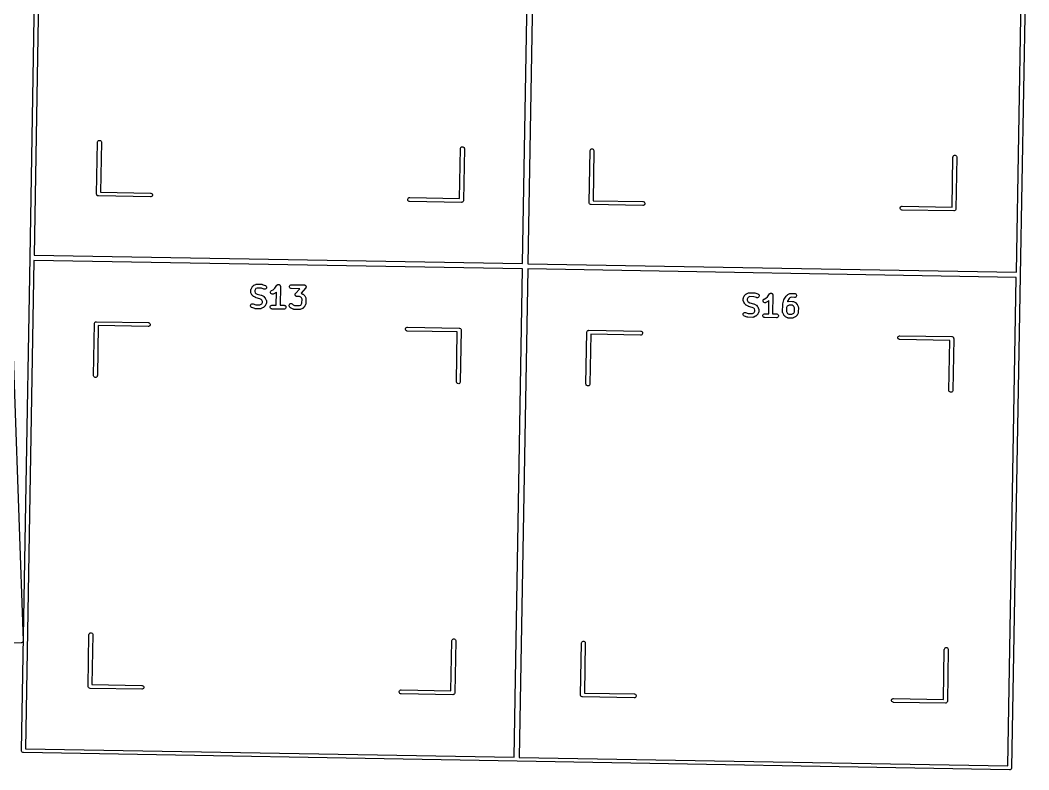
# Model space of a CAD drawing. Header units: inches. Extents: x 3.87 to 9.44, y -6.64 to -2.9.
# Drawn here: x 7.017 to 8.548, y -5.344 to -4.206 of the extents above; entities that cross this region are included whole.
import ezdxf

# ---------------------------------------------------------------- set-up
doc = ezdxf.new("R2010")
doc.units = ezdxf.units.IN
doc.header["$MEASUREMENT"] = 0
doc.layers.add('Dwgs.User', color=9, linetype='CONTINUOUS', true_color=0xc2c2c2)

msp = doc.modelspace()

# ---------------------------------------------------------------- linework, layer by layer
at = {"layer": 'Dwgs.User', "linetype": 'CONTINUOUS'}
for p, q in [((7.0317, -4.5654), (7.0448, -3.8178)), ((7.0506, -3.8225), (7.0377, -4.5626)), ((7.7797, -4.5755), (7.7926, -3.8355)), ((7.8005, -3.8356), (7.7876, -4.5757)), ((8.5296, -4.5886), (8.5425, -3.8486)), ((8.5484, -3.8457), (8.5354, -4.5936)), ((7.1328, -4.4697), (7.1342, -4.391)), ((7.1342, -4.3904), (7.1347, -4.3894)), ((7.1342, -4.391), (7.1342, -4.3904)), ((7.1347, -4.3894), (7.1355, -4.3886)), ((7.1355, -4.3886), (7.1366, -4.3882)), ((7.1366, -4.3882), (7.1378, -4.3882)), ((7.1378, -4.3882), (7.1388, -4.3886)), ((7.1388, -4.3886), (7.1396, -4.3895)), ((7.1401, -4.3911), (7.1388, -4.4669)), ((7.1396, -4.3895), (7.14, -4.3905)), ((7.14, -4.3905), (7.1401, -4.3911)), ((6.9949, -4.3989), (7.0211, -5.1484)), ((7.684, -4.4764), (7.6853, -4.4006)), ((7.6853, -4.4001), (7.6858, -4.399)), ((7.6853, -4.4006), (7.6853, -4.4001)), ((7.6858, -4.399), (7.6866, -4.3982)), ((7.6866, -4.3982), (7.6877, -4.3978)), ((7.6877, -4.3978), (7.6889, -4.3978)), ((7.6889, -4.3978), (7.6899, -4.3983)), ((7.6912, -4.4007), (7.6898, -4.4795)), ((7.6899, -4.3983), (7.6907, -4.3991)), ((7.6907, -4.3991), (7.6911, -4.4002)), ((7.6911, -4.4002), (7.6912, -4.4007)), ((7.8807, -4.4828), (7.8821, -4.4041)), ((7.8821, -4.4041), (7.8822, -4.4035)), ((7.8822, -4.4035), (7.8826, -4.4024)), ((7.8826, -4.4024), (7.8835, -4.4016)), ((7.8835, -4.4016), (7.8845, -4.4012)), ((7.8845, -4.4012), (7.8857, -4.4012)), ((7.8857, -4.4012), (7.8867, -4.4017)), ((7.8867, -4.4017), (7.8875, -4.4025)), ((7.888, -4.4042), (7.8867, -4.4799)), ((7.8875, -4.4025), (7.888, -4.4036)), ((7.888, -4.4036), (7.888, -4.4042)), ((8.4337, -4.4121), (8.4345, -4.4113)), ((8.4345, -4.4113), (8.4356, -4.4108)), ((8.4356, -4.4108), (8.4368, -4.4108)), ((8.4368, -4.4108), (8.4378, -4.4113)), ((8.4378, -4.4113), (8.4386, -4.4121)), ((8.4319, -4.4895), (8.4332, -4.4137)), ((8.4332, -4.4137), (8.4333, -4.4131)), ((8.4333, -4.4131), (8.4337, -4.4121)), ((8.4391, -4.4138), (8.4377, -4.4925)), ((8.4386, -4.4121), (8.4391, -4.4132)), ((8.4391, -4.4132), (8.4391, -4.4138)), ((7.1329, -4.4703), (7.1328, -4.4697)), ((7.1333, -4.4714), (7.1329, -4.4703)), ((7.1341, -4.4722), (7.1333, -4.4714)), ((7.1351, -4.4727), (7.1341, -4.4722)), ((7.1357, -4.4727), (7.1351, -4.4727)), ((7.2144, -4.4741), (7.1357, -4.4727)), ((7.1388, -4.4669), (7.2145, -4.4682)), ((7.2145, -4.4682), (7.2151, -4.4683)), ((7.2151, -4.4683), (7.2162, -4.4687)), ((7.2162, -4.4687), (7.217, -4.4696)), ((7.2174, -4.4718), (7.2169, -4.4728)), ((7.217, -4.4696), (7.2174, -4.4706)), ((7.2174, -4.4706), (7.2174, -4.4718)), ((7.215, -4.4741), (7.2144, -4.4741)), ((7.2161, -4.4736), (7.215, -4.4741)), ((7.2169, -4.4728), (7.2161, -4.4736)), ((7.6052, -4.4774), (7.6057, -4.4764)), ((7.6052, -4.4786), (7.6052, -4.4774)), ((7.6056, -4.4796), (7.6052, -4.4786)), ((7.6064, -4.4805), (7.6056, -4.4796)), ((7.6057, -4.4764), (7.6065, -4.4756)), ((7.6075, -4.4809), (7.6064, -4.4805)), ((7.6065, -4.4756), (7.6076, -4.4751)), ((7.6081, -4.481), (7.6075, -4.4809)), ((7.6076, -4.4751), (7.6082, -4.4751)), ((7.6868, -4.4824), (7.6081, -4.481)), ((7.6082, -4.4751), (7.684, -4.4764)), ((7.6874, -4.4823), (7.6868, -4.4824)), ((7.6885, -4.4819), (7.6874, -4.4823)), ((7.6893, -4.4811), (7.6885, -4.4819)), ((7.6897, -4.48), (7.6893, -4.4811)), ((7.6898, -4.4795), (7.6897, -4.48)), ((7.6897, -4.48), (7.6897, -4.48)), ((7.8808, -4.4834), (7.8807, -4.4828)), ((7.8812, -4.4844), (7.8808, -4.4834)), ((7.882, -4.4853), (7.8812, -4.4844)), ((7.883, -4.4857), (7.882, -4.4853)), ((7.8836, -4.4858), (7.883, -4.4857)), ((7.9624, -4.4872), (7.8836, -4.4858)), ((7.8867, -4.4799), (7.9625, -4.4813)), ((7.9629, -4.4871), (7.9624, -4.4872)), ((7.9625, -4.4813), (7.963, -4.4813)), ((7.964, -4.4867), (7.9629, -4.4871)), ((7.963, -4.4813), (7.9641, -4.4818)), ((7.9648, -4.4859), (7.964, -4.4867)), ((7.9641, -4.4818), (7.9649, -4.4826)), ((7.9653, -4.4848), (7.9648, -4.4859)), ((7.9649, -4.4826), (7.9653, -4.4837)), ((7.9653, -4.4837), (7.9653, -4.4848)), ((8.3531, -4.4916), (8.3532, -4.4905)), ((8.3536, -4.4927), (8.3531, -4.4916)), ((8.3532, -4.4905), (8.3536, -4.4894)), ((8.3536, -4.4894), (8.3544, -4.4886)), ((8.3544, -4.4935), (8.3536, -4.4927)), ((8.3544, -4.4886), (8.3555, -4.4882)), ((8.3554, -4.494), (8.3544, -4.4935)), ((8.356, -4.494), (8.3554, -4.494)), ((8.3555, -4.4882), (8.3561, -4.4881)), ((8.4347, -4.4954), (8.356, -4.494)), ((8.3561, -4.4881), (8.4319, -4.4895)), ((8.4353, -4.4954), (8.4347, -4.4954)), ((8.4364, -4.4949), (8.4353, -4.4954)), ((8.4372, -4.4941), (8.4364, -4.4949)), ((8.4377, -4.4931), (8.4372, -4.4941)), ((8.4377, -4.4925), (8.4377, -4.4931)), ((8.4377, -4.4931), (8.4377, -4.4931)), ((7.0377, -4.5626), (7.7797, -4.5755)), ((7.0186, -5.3153), (7.0317, -4.5654)), ((7.0375, -4.5705), (7.0246, -5.3125)), ((7.0317, -4.5654), (7.0317, -4.5654)), ((7.7795, -4.5834), (7.0375, -4.5705)), ((7.7876, -4.5757), (8.5296, -4.5886)), ((7.7666, -5.3254), (7.7795, -4.5834)), ((7.7874, -4.5835), (7.7745, -5.3256)), ((8.5294, -4.5965), (7.7874, -4.5835)), ((8.5354, -4.5936), (8.5223, -5.3416)), ((8.5354, -4.5936), (8.5354, -4.5936)), ((7.369, -4.6107), (7.3691, -4.6106)), ((7.3691, -4.6106), (7.3692, -4.6105)), ((7.3692, -4.6105), (7.3693, -4.6103)), ((7.3693, -4.6103), (7.3709, -4.6088)), ((7.3709, -4.6088), (7.3711, -4.6087)), ((7.3711, -4.6087), (7.3712, -4.6086)), ((7.3712, -4.6086), (7.3713, -4.6085)), ((7.3712, -4.6086), (7.3712, -4.6086)), ((7.3713, -4.6085), (7.3714, -4.6085)), ((7.3714, -4.6085), (7.3717, -4.6083)), ((7.3717, -4.6083), (7.3747, -4.6069)), ((7.3747, -4.6069), (7.3752, -4.6067)), ((7.3752, -4.6067), (7.3753, -4.6067)), ((7.3753, -4.6067), (7.3754, -4.6066)), ((7.3754, -4.6066), (7.376, -4.6066)), ((7.376, -4.6066), (7.3835, -4.6067)), ((7.3835, -4.6067), (7.3838, -4.6067)), ((7.3838, -4.6067), (7.3839, -4.6067)), ((7.3839, -4.6067), (7.384, -4.6068)), ((7.384, -4.6068), (7.3841, -4.6068)), ((7.3841, -4.6068), (7.3841, -4.6068)), ((7.3841, -4.6068), (7.3844, -4.6069)), ((7.3844, -4.6069), (7.3889, -4.6085)), ((7.3889, -4.6085), (7.3894, -4.6087)), ((7.3894, -4.6087), (7.3903, -4.6095)), ((7.3903, -4.6095), (7.3908, -4.6105)), ((7.3908, -4.6105), (7.3908, -4.6117)), ((7.4036, -4.6126), (7.4065, -4.6084)), ((7.4065, -4.6084), (7.4069, -4.608)), ((7.4065, -4.6084), (7.4065, -4.6084)), ((7.4065, -4.6084), (7.4065, -4.6084)), ((7.4065, -4.6084), (7.4065, -4.6084)), ((7.4069, -4.608), (7.4071, -4.6078)), ((7.4071, -4.6078), (7.4073, -4.6076)), ((7.4073, -4.6076), (7.4076, -4.6075)), ((7.4076, -4.6075), (7.4079, -4.6074)), ((7.4079, -4.6074), (7.4081, -4.6073)), ((7.4081, -4.6073), (7.4084, -4.6072)), ((7.4084, -4.6072), (7.4087, -4.6072)), ((7.4087, -4.6072), (7.409, -4.6071)), ((7.409, -4.6071), (7.4093, -4.6072)), ((7.4093, -4.6072), (7.4096, -4.6072)), ((7.4096, -4.6072), (7.4098, -4.6073)), ((7.4098, -4.6073), (7.4101, -4.6074)), ((7.4101, -4.6074), (7.4104, -4.6076)), ((7.4104, -4.6076), (7.4106, -4.6077)), ((7.4106, -4.6077), (7.4108, -4.6079)), ((7.4108, -4.6079), (7.4111, -4.608)), ((7.4111, -4.608), (7.4112, -4.6083)), ((7.4112, -4.6083), (7.4114, -4.6085)), ((7.4114, -4.6085), (7.4115, -4.6088)), ((7.4119, -4.6102), (7.4114, -4.6387)), ((7.4115, -4.6088), (7.4117, -4.609)), ((7.4117, -4.609), (7.4117, -4.6093)), ((7.4117, -4.6093), (7.4118, -4.6096)), ((7.4118, -4.6096), (7.4119, -4.6101)), ((7.4119, -4.6101), (7.4119, -4.6102)), ((7.4119, -4.6102), (7.4119, -4.6102)), ((7.4119, -4.6102), (7.4119, -4.6102)), ((7.4255, -4.6098), (7.426, -4.6088)), ((7.4255, -4.611), (7.4255, -4.6098)), ((7.426, -4.6088), (7.4268, -4.608)), ((7.4268, -4.608), (7.4279, -4.6075)), ((7.4279, -4.6075), (7.4285, -4.6075)), ((7.4285, -4.6075), (7.448, -4.6078)), ((7.448, -4.6078), (7.4483, -4.6079)), ((7.4483, -4.6079), (7.4484, -4.6079)), ((7.4484, -4.6079), (7.4484, -4.6079)), ((7.4484, -4.6079), (7.4486, -4.6079)), ((7.4486, -4.6079), (7.449, -4.6081)), ((7.449, -4.6081), (7.4494, -4.6082)), ((7.4494, -4.6082), (7.4495, -4.6083)), ((7.4495, -4.6083), (7.4496, -4.6084)), ((7.4496, -4.6084), (7.4499, -4.6087)), ((7.4499, -4.6087), (7.4503, -4.609)), ((7.4503, -4.609), (7.4503, -4.6091)), ((7.4503, -4.6091), (7.4504, -4.6092)), ((7.4504, -4.6092), (7.4506, -4.6096)), ((7.4506, -4.6096), (7.4508, -4.6101)), ((7.4508, -4.6101), (7.4508, -4.6102)), ((7.4508, -4.6102), (7.4508, -4.6103)), ((7.4508, -4.6103), (7.4508, -4.6107)), ((8.5165, -5.3385), (8.5294, -4.5965)), ((7.3668, -4.6184), (7.3669, -4.6154)), ((7.3669, -4.6189), (7.3668, -4.6184)), ((7.3669, -4.6154), (7.367, -4.6148)), ((7.3669, -4.619), (7.3669, -4.6189)), ((7.3669, -4.6191), (7.3669, -4.619)), ((7.3671, -4.6197), (7.3669, -4.6191)), ((7.367, -4.6146), (7.3672, -4.6141)), ((7.367, -4.6147), (7.367, -4.6146)), ((7.367, -4.6148), (7.367, -4.6147)), ((7.3686, -4.6227), (7.3671, -4.6197)), ((7.3672, -4.6141), (7.3688, -4.6111)), ((7.3687, -4.623), (7.3686, -4.6227)), ((7.3688, -4.623), (7.3687, -4.623)), ((7.3688, -4.6111), (7.3689, -4.6108)), ((7.3688, -4.6231), (7.3688, -4.623)), ((7.3689, -4.6232), (7.3688, -4.6231)), ((7.3689, -4.6108), (7.369, -4.6108)), ((7.3689, -4.6233), (7.3689, -4.6232)), ((7.3691, -4.6235), (7.3689, -4.6233)), ((7.369, -4.6108), (7.369, -4.6107)), ((7.3706, -4.625), (7.3691, -4.6235)), ((7.3708, -4.6252), (7.3706, -4.625)), ((7.3709, -4.6253), (7.3708, -4.6252)), ((7.371, -4.6253), (7.3709, -4.6253)), ((7.371, -4.6254), (7.371, -4.6253)), ((7.3711, -4.6254), (7.371, -4.6254)), ((7.3713, -4.6256), (7.3711, -4.6254)), ((7.3743, -4.6271), (7.3713, -4.6256)), ((7.3738, -4.6142), (7.3728, -4.6162)), ((7.3728, -4.6162), (7.3728, -4.6178)), ((7.3728, -4.6178), (7.3737, -4.6197)), ((7.3737, -4.6197), (7.3745, -4.6206)), ((7.3746, -4.6134), (7.3738, -4.6142)), ((7.3745, -4.6206), (7.3768, -4.6218)), ((7.3766, -4.6125), (7.3746, -4.6134)), ((7.3829, -4.6126), (7.3766, -4.6125)), ((7.3768, -4.6218), (7.3824, -4.6233)), ((7.3824, -4.6233), (7.3825, -4.6233)), ((7.3825, -4.6233), (7.3825, -4.6233)), ((7.3825, -4.6233), (7.3827, -4.6234)), ((7.3827, -4.6234), (7.383, -4.6235)), ((7.3869, -4.614), (7.3829, -4.6126)), ((7.383, -4.6235), (7.383, -4.6235)), ((7.383, -4.6235), (7.383, -4.6235)), ((7.383, -4.6235), (7.386, -4.6251)), ((7.386, -4.6251), (7.3862, -4.6252)), ((7.3862, -4.6252), (7.3863, -4.6253)), ((7.3863, -4.6253), (7.3864, -4.6253)), ((7.3864, -4.6253), (7.3865, -4.6254)), ((7.3865, -4.6254), (7.3865, -4.6254)), ((7.3865, -4.6254), (7.3868, -4.6256)), ((7.3868, -4.6256), (7.3882, -4.6272)), ((7.3875, -4.6142), (7.3869, -4.614)), ((7.3887, -4.6141), (7.3875, -4.6142)), ((7.3897, -4.6136), (7.3887, -4.6141)), ((7.3905, -4.6127), (7.3897, -4.6136)), ((7.3908, -4.6117), (7.3905, -4.6127)), ((7.3969, -4.6185), (7.3972, -4.6174)), ((7.3969, -4.6197), (7.3969, -4.6185)), ((7.3974, -4.6207), (7.3969, -4.6197)), ((7.3972, -4.6174), (7.398, -4.6166)), ((7.3983, -4.6215), (7.3974, -4.6207)), ((7.398, -4.6166), (7.3985, -4.6163)), ((7.3994, -4.6219), (7.3983, -4.6215)), ((7.3985, -4.6163), (7.4011, -4.615)), ((7.4005, -4.6218), (7.3994, -4.6219)), ((7.4011, -4.6216), (7.4005, -4.6218)), ((7.4011, -4.615), (7.4036, -4.6126)), ((7.4041, -4.6202), (7.4011, -4.6216)), ((7.4043, -4.62), (7.4041, -4.6202)), ((7.4044, -4.62), (7.4043, -4.62)), ((7.4045, -4.6199), (7.4044, -4.62)), ((7.4046, -4.6199), (7.4045, -4.6199)), ((7.4049, -4.6196), (7.4046, -4.6198)), ((7.4046, -4.6198), (7.4046, -4.6199)), ((7.4058, -4.6187), (7.4049, -4.6196)), ((7.4055, -4.6386), (7.4058, -4.6187)), ((7.426, -4.612), (7.4255, -4.611)), ((7.4268, -4.6129), (7.426, -4.612)), ((7.4278, -4.6133), (7.4268, -4.6129)), ((7.4284, -4.6134), (7.4278, -4.6133)), ((7.4414, -4.6136), (7.4284, -4.6134)), ((7.4343, -4.622), (7.4345, -4.6215)), ((7.4343, -4.6221), (7.4343, -4.622)), ((7.4343, -4.6222), (7.4343, -4.6221)), ((7.4343, -4.6226), (7.4343, -4.6222)), ((7.4343, -4.6231), (7.4343, -4.6226)), ((7.4344, -4.6232), (7.4343, -4.6231)), ((7.4344, -4.6233), (7.4344, -4.6232)), ((7.4346, -4.6237), (7.4344, -4.6233)), ((7.4345, -4.6215), (7.4347, -4.6211)), ((7.4347, -4.6242), (7.4346, -4.6237)), ((7.4347, -4.6211), (7.4348, -4.621)), ((7.4348, -4.6243), (7.4347, -4.6242)), ((7.4348, -4.621), (7.4348, -4.6209)), ((7.4348, -4.6209), (7.4349, -4.6209)), ((7.4349, -4.6244), (7.4348, -4.6243)), ((7.4349, -4.6209), (7.435, -4.6206)), ((7.4352, -4.6247), (7.4349, -4.6244)), ((7.435, -4.6206), (7.4414, -4.6136)), ((7.4355, -4.625), (7.4352, -4.6247)), ((7.4356, -4.6251), (7.4355, -4.625)), ((7.4357, -4.6251), (7.4356, -4.6251)), ((7.4362, -4.6253), (7.4357, -4.6251)), ((7.4366, -4.6255), (7.4362, -4.6253)), ((7.4367, -4.6255), (7.4366, -4.6255)), ((7.4368, -4.6255), (7.4367, -4.6255)), ((7.4369, -4.6255), (7.4368, -4.6255)), ((7.4372, -4.6255), (7.4369, -4.6255)), ((7.441, -4.6256), (7.4372, -4.6255)), ((7.4429, -4.6266), (7.441, -4.6256)), ((7.4501, -4.6128), (7.4434, -4.6202)), ((7.4434, -4.6202), (7.4461, -4.6216)), ((7.4461, -4.6216), (7.4463, -4.6218)), ((7.4463, -4.6218), (7.4464, -4.6218)), ((7.4464, -4.6218), (7.4465, -4.6219)), ((7.4465, -4.6219), (7.4465, -4.6219)), ((7.4465, -4.6219), (7.4466, -4.622)), ((7.4466, -4.622), (7.4468, -4.6222)), ((7.4468, -4.6222), (7.4483, -4.6237)), ((7.4483, -4.6237), (7.4485, -4.6239)), ((7.4485, -4.6239), (7.4485, -4.624)), ((7.4485, -4.624), (7.4486, -4.6241)), ((7.4486, -4.6241), (7.4487, -4.6242)), ((7.4487, -4.6242), (7.4487, -4.6242)), ((7.4487, -4.6242), (7.4488, -4.6245)), ((7.4488, -4.6245), (7.4503, -4.6275)), ((7.4503, -4.6125), (7.4501, -4.6128)), ((7.4504, -4.6125), (7.4503, -4.6125)), ((7.4505, -4.6123), (7.4504, -4.6124)), ((7.4504, -4.6124), (7.4504, -4.6125)), ((7.4506, -4.6118), (7.4505, -4.6123)), ((7.4508, -4.6114), (7.4506, -4.6118)), ((7.4508, -4.6107), (7.4509, -4.6112)), ((7.4509, -4.6112), (7.4508, -4.6113)), ((7.4508, -4.6113), (7.4508, -4.6114)), ((8.1151, -4.6271), (8.1167, -4.6241)), ((8.1167, -4.6241), (8.1169, -4.6239)), ((8.1169, -4.6238), (8.117, -4.6237)), ((8.1169, -4.6239), (8.1169, -4.6238)), ((8.117, -4.6237), (8.1171, -4.6236)), ((8.117, -4.6237), (8.117, -4.6237)), ((8.1171, -4.6236), (8.1173, -4.6234)), ((8.1173, -4.6234), (8.1188, -4.6219)), ((8.1188, -4.6219), (8.119, -4.6217)), ((8.119, -4.6217), (8.1191, -4.6217)), ((8.1191, -4.6217), (8.1192, -4.6216)), ((8.1192, -4.6216), (8.1192, -4.6215)), ((8.1192, -4.6215), (8.1193, -4.6215)), ((8.1193, -4.6215), (8.1196, -4.6214)), ((8.1196, -4.6214), (8.1226, -4.6199)), ((8.1245, -4.6255), (8.1225, -4.6265)), ((8.1226, -4.6199), (8.1231, -4.6197)), ((8.1231, -4.6197), (8.1232, -4.6197)), ((8.1232, -4.6197), (8.1233, -4.6197)), ((8.1233, -4.6197), (8.1239, -4.6196)), ((8.1239, -4.6196), (8.1314, -4.6198)), ((8.1308, -4.6257), (8.1245, -4.6255)), ((8.1349, -4.6271), (8.1308, -4.6257)), ((8.1314, -4.6198), (8.1317, -4.6198)), ((8.1317, -4.6198), (8.1318, -4.6198)), ((8.1318, -4.6198), (8.1319, -4.6198)), ((8.1319, -4.6198), (8.132, -4.6198)), ((8.132, -4.6198), (8.1321, -4.6199)), ((8.1321, -4.6199), (8.1323, -4.6199)), ((8.1323, -4.6199), (8.1368, -4.6215)), ((8.1368, -4.6215), (8.1373, -4.6218)), ((8.1373, -4.6218), (8.1382, -4.6225)), ((8.1384, -4.6258), (8.1376, -4.6267)), ((8.1382, -4.6225), (8.1387, -4.6236)), ((8.1388, -4.6247), (8.1384, -4.6258)), ((8.1387, -4.6236), (8.1388, -4.6247)), ((8.149, -4.6281), (8.1515, -4.6257)), ((8.1515, -4.6257), (8.1544, -4.6215)), ((8.1544, -4.6215), (8.1548, -4.621)), ((8.1544, -4.6215), (8.1544, -4.6215)), ((8.1544, -4.6215), (8.1544, -4.6215)), ((8.1544, -4.6215), (8.1544, -4.6215)), ((8.1548, -4.621), (8.1551, -4.6209)), ((8.1551, -4.6209), (8.1553, -4.6207)), ((8.1553, -4.6207), (8.1555, -4.6206)), ((8.1555, -4.6206), (8.1558, -4.6204)), ((8.1558, -4.6204), (8.1561, -4.6204)), ((8.1561, -4.6204), (8.1563, -4.6203)), ((8.1563, -4.6203), (8.1566, -4.6203)), ((8.1566, -4.6203), (8.1569, -4.6202)), ((8.1569, -4.6202), (8.1572, -4.6203)), ((8.1572, -4.6203), (8.1575, -4.6203)), ((8.1575, -4.6203), (8.1578, -4.6204)), ((8.1578, -4.6204), (8.158, -4.6204)), ((8.158, -4.6204), (8.1583, -4.6206)), ((8.1583, -4.6206), (8.1585, -4.6207)), ((8.1585, -4.6207), (8.1587, -4.6209)), ((8.1587, -4.6209), (8.159, -4.6211)), ((8.159, -4.6211), (8.1591, -4.6213)), ((8.1591, -4.6213), (8.1593, -4.6216)), ((8.1593, -4.6216), (8.1594, -4.6218)), ((8.1598, -4.6232), (8.1593, -4.6517)), ((8.1594, -4.6218), (8.1596, -4.6221)), ((8.1596, -4.6221), (8.1597, -4.6224)), ((8.1597, -4.6224), (8.1598, -4.6226)), ((8.1598, -4.6226), (8.1598, -4.6232)), ((8.1598, -4.6232), (8.1598, -4.6232)), ((8.1598, -4.6232), (8.1598, -4.6232)), ((8.1598, -4.6232), (8.1598, -4.6232)), ((8.1768, -4.6294), (8.1799, -4.6249)), ((8.1799, -4.6249), (8.1801, -4.6247)), ((8.1799, -4.6249), (8.1799, -4.6249)), ((8.1799, -4.6249), (8.1799, -4.6249)), ((8.1801, -4.6247), (8.1802, -4.6245)), ((8.1802, -4.6245), (8.1818, -4.623)), ((8.1802, -4.6245), (8.1802, -4.6245)), ((8.1802, -4.6245), (8.1802, -4.6245)), ((8.1818, -4.623), (8.182, -4.6228)), ((8.182, -4.6228), (8.1821, -4.6228)), ((8.1821, -4.6227), (8.1822, -4.6226)), ((8.1821, -4.6228), (8.1821, -4.6227)), ((8.1822, -4.6226), (8.1823, -4.6226)), ((8.1823, -4.6226), (8.1826, -4.6225)), ((8.1826, -4.6225), (8.1856, -4.621)), ((8.1856, -4.621), (8.1861, -4.6208)), ((8.1861, -4.6208), (8.1862, -4.6208)), ((8.1862, -4.6208), (8.1863, -4.6208)), ((8.1863, -4.6208), (8.1869, -4.6207)), ((8.1869, -4.6207), (8.1929, -4.6208)), ((8.1929, -4.6208), (8.1935, -4.6209)), ((8.1935, -4.6209), (8.1945, -4.6214)), ((8.1953, -4.6255), (8.1944, -4.6263)), ((8.1945, -4.6214), (8.1953, -4.6222)), ((8.1953, -4.6222), (8.1958, -4.6233)), ((8.1957, -4.6244), (8.1953, -4.6255)), ((8.1958, -4.6233), (8.1957, -4.6244)), ((7.3665, -4.639), (7.3669, -4.6379)), ((7.3666, -4.6401), (7.3665, -4.639)), ((7.3671, -4.6412), (7.3666, -4.6401)), ((7.3669, -4.6379), (7.3677, -4.637)), ((7.3679, -4.642), (7.3671, -4.6412)), ((7.3677, -4.637), (7.3687, -4.6366)), ((7.3687, -4.6366), (7.3698, -4.6365)), ((7.3698, -4.6365), (7.3704, -4.6366)), ((7.3704, -4.6366), (7.3744, -4.638)), ((7.3744, -4.6272), (7.3743, -4.6271)), ((7.3746, -4.6273), (7.3744, -4.6272)), ((7.3744, -4.6272), (7.3744, -4.6272)), ((7.3744, -4.638), (7.3808, -4.6382)), ((7.3749, -4.6274), (7.3746, -4.6273)), ((7.3806, -4.6289), (7.3749, -4.6274)), ((7.3749, -4.6274), (7.3749, -4.6274)), ((7.3749, -4.6274), (7.3749, -4.6274)), ((7.3828, -4.6301), (7.3806, -4.6289)), ((7.3808, -4.6382), (7.3827, -4.6372)), ((7.3827, -4.6372), (7.3836, -4.6364)), ((7.3836, -4.6309), (7.3828, -4.6301)), ((7.3846, -4.6329), (7.3836, -4.6309)), ((7.3836, -4.6364), (7.3846, -4.6345)), ((7.3846, -4.6345), (7.3846, -4.6329)), ((7.388, -4.6403), (7.3865, -4.6418)), ((7.3882, -4.6401), (7.388, -4.6403)), ((7.3882, -4.6272), (7.3884, -4.6274)), ((7.3883, -4.6401), (7.3882, -4.6401)), ((7.3884, -4.6399), (7.3883, -4.64)), ((7.3883, -4.64), (7.3883, -4.6401)), ((7.3884, -4.6274), (7.3885, -4.6274)), ((7.3886, -4.6396), (7.3884, -4.6398)), ((7.3884, -4.6398), (7.3884, -4.6399)), ((7.3885, -4.6274), (7.3885, -4.6275)), ((7.3885, -4.6275), (7.3886, -4.6276)), ((7.3886, -4.6276), (7.3886, -4.6277)), ((7.3886, -4.6277), (7.3888, -4.6279)), ((7.3901, -4.6366), (7.3886, -4.6396)), ((7.3888, -4.6279), (7.3902, -4.631)), ((7.3903, -4.6361), (7.3901, -4.6366)), ((7.3902, -4.631), (7.3904, -4.6315)), ((7.3904, -4.6359), (7.3903, -4.636)), ((7.3903, -4.636), (7.3903, -4.6361)), ((7.3904, -4.6315), (7.3904, -4.6316)), ((7.3904, -4.6316), (7.3905, -4.6317)), ((7.3905, -4.6353), (7.3904, -4.6359)), ((7.3905, -4.6317), (7.3905, -4.6323)), ((7.3905, -4.6323), (7.3905, -4.6353)), ((7.3965, -4.6408), (7.397, -4.6398)), ((7.3965, -4.642), (7.3965, -4.6408)), ((7.397, -4.6398), (7.3978, -4.639)), ((7.3978, -4.639), (7.3989, -4.6385)), ((7.3989, -4.6385), (7.3994, -4.6385)), ((7.3994, -4.6385), (7.4055, -4.6386)), ((7.4114, -4.6387), (7.4174, -4.6388)), ((7.4174, -4.6388), (7.418, -4.6389)), ((7.418, -4.6389), (7.4191, -4.6393)), ((7.4191, -4.6393), (7.4199, -4.6402)), ((7.4199, -4.6402), (7.4203, -4.6412)), ((7.4203, -4.6412), (7.4203, -4.6424)), ((7.425, -4.6395), (7.4251, -4.6383)), ((7.4255, -4.6405), (7.425, -4.6395)), ((7.4251, -4.6383), (7.4255, -4.6373)), ((7.4255, -4.6373), (7.4263, -4.6365)), ((7.4258, -4.641), (7.4255, -4.6405)), ((7.4273, -4.6425), (7.4258, -4.641)), ((7.4263, -4.6365), (7.4274, -4.636)), ((7.4274, -4.636), (7.4286, -4.636)), ((7.4286, -4.636), (7.4296, -4.6365)), ((7.4296, -4.6365), (7.4301, -4.6369)), ((7.4301, -4.6369), (7.4312, -4.6381)), ((7.4312, -4.6381), (7.4331, -4.6391)), ((7.4331, -4.6391), (7.4407, -4.6392)), ((7.4407, -4.6392), (7.4427, -4.6383)), ((7.4427, -4.6383), (7.4435, -4.6375)), ((7.4437, -4.6275), (7.4429, -4.6266)), ((7.4435, -4.6375), (7.4445, -4.6355)), ((7.4447, -4.6294), (7.4437, -4.6275)), ((7.4445, -4.6355), (7.4447, -4.6294)), ((7.4482, -4.6411), (7.448, -4.6414)), ((7.4483, -4.641), (7.4482, -4.6411)), ((7.4482, -4.6411), (7.4482, -4.6411)), ((7.4484, -4.6409), (7.4483, -4.641)), ((7.4486, -4.6406), (7.4484, -4.6409)), ((7.4484, -4.6409), (7.4484, -4.6409)), ((7.4501, -4.6376), (7.4486, -4.6406)), ((7.4503, -4.6371), (7.4501, -4.6376)), ((7.4503, -4.6275), (7.4505, -4.628)), ((7.4504, -4.6369), (7.4503, -4.637)), ((7.4503, -4.637), (7.4503, -4.6371)), ((7.4506, -4.6288), (7.4504, -4.6363)), ((7.4504, -4.6363), (7.4504, -4.6369)), ((7.4505, -4.628), (7.4505, -4.6282)), ((7.4505, -4.6282), (7.4505, -4.6283)), ((7.4505, -4.6283), (7.4506, -4.6288)), ((8.1148, -4.6284), (8.1149, -4.6278)), ((8.1148, -4.6314), (8.1148, -4.6284)), ((8.1148, -4.632), (8.1148, -4.6314)), ((8.1148, -4.6321), (8.1148, -4.632)), ((8.1149, -4.6322), (8.1148, -4.6321)), ((8.1149, -4.6276), (8.1151, -4.6271)), ((8.1149, -4.6278), (8.1149, -4.6276)), ((8.1149, -4.6278), (8.1149, -4.6278)), ((8.115, -4.6327), (8.1149, -4.6322)), ((8.1165, -4.6358), (8.115, -4.6327)), ((8.1166, -4.636), (8.1165, -4.6358)), ((8.1167, -4.6361), (8.1166, -4.636)), ((8.1167, -4.6362), (8.1167, -4.6361)), ((8.1168, -4.6363), (8.1167, -4.6362)), ((8.1169, -4.6363), (8.1168, -4.6363)), ((8.117, -4.6366), (8.1169, -4.6363)), ((8.1185, -4.6381), (8.117, -4.6366)), ((8.1187, -4.6383), (8.1185, -4.6381)), ((8.1188, -4.6383), (8.1187, -4.6383)), ((8.1189, -4.6384), (8.1188, -4.6383)), ((8.1189, -4.6385), (8.1189, -4.6384)), ((8.119, -4.6385), (8.1189, -4.6385)), ((8.1193, -4.6386), (8.119, -4.6385)), ((8.1222, -4.6402), (8.1193, -4.6386)), ((8.1217, -4.6273), (8.1207, -4.6292)), ((8.1207, -4.6292), (8.1207, -4.6308)), ((8.1207, -4.6308), (8.1216, -4.6328)), ((8.1216, -4.6328), (8.1224, -4.6336)), ((8.1225, -4.6265), (8.1217, -4.6273)), ((8.1223, -4.6402), (8.1222, -4.6402)), ((8.1225, -4.6403), (8.1223, -4.6402)), ((8.1223, -4.6402), (8.1223, -4.6402)), ((8.1224, -4.6336), (8.1247, -4.6348)), ((8.1228, -4.6404), (8.1225, -4.6403)), ((8.1285, -4.6419), (8.1228, -4.6404)), ((8.1228, -4.6404), (8.1228, -4.6404)), ((8.1228, -4.6404), (8.1228, -4.6404)), ((8.1247, -4.6348), (8.1303, -4.6363)), ((8.1303, -4.6363), (8.1304, -4.6363)), ((8.1304, -4.6363), (8.1304, -4.6363)), ((8.1304, -4.6363), (8.1306, -4.6364)), ((8.1306, -4.6364), (8.1309, -4.6365)), ((8.1309, -4.6365), (8.1309, -4.6365)), ((8.1309, -4.6365), (8.1309, -4.6366)), ((8.1309, -4.6366), (8.1339, -4.6381)), ((8.1339, -4.6381), (8.1342, -4.6383)), ((8.1342, -4.6383), (8.1342, -4.6383)), ((8.1342, -4.6383), (8.1343, -4.6384)), ((8.1343, -4.6384), (8.1344, -4.6384)), ((8.1344, -4.6384), (8.1345, -4.6385)), ((8.1345, -4.6385), (8.1347, -4.6387)), ((8.1347, -4.6387), (8.1361, -4.6402)), ((8.1354, -4.6272), (8.1349, -4.6271)), ((8.1366, -4.6272), (8.1354, -4.6272)), ((8.1361, -4.6402), (8.1363, -4.6404)), ((8.1363, -4.6404), (8.1364, -4.6405)), ((8.1364, -4.6405), (8.1364, -4.6406)), ((8.1364, -4.6406), (8.1365, -4.6407)), ((8.1365, -4.6407), (8.1365, -4.6407)), ((8.1365, -4.6407), (8.1367, -4.641)), ((8.1376, -4.6267), (8.1366, -4.6272)), ((8.1367, -4.641), (8.1381, -4.644)), ((8.1448, -4.6316), (8.1452, -4.6305)), ((8.1448, -4.6327), (8.1448, -4.6316)), ((8.1453, -4.6338), (8.1448, -4.6327)), ((8.1452, -4.6305), (8.1459, -4.6296)), ((8.1462, -4.6345), (8.1453, -4.6338)), ((8.1459, -4.6296), (8.1464, -4.6293)), ((8.1473, -4.6349), (8.1462, -4.6345)), ((8.1464, -4.6293), (8.149, -4.6281)), ((8.1484, -4.6349), (8.1473, -4.6349)), ((8.149, -4.6347), (8.1484, -4.6349)), ((8.152, -4.6332), (8.149, -4.6347)), ((8.1523, -4.6331), (8.152, -4.6332)), ((8.1524, -4.633), (8.1523, -4.633)), ((8.1523, -4.633), (8.1523, -4.6331)), ((8.1525, -4.6329), (8.1524, -4.633)), ((8.1526, -4.6329), (8.1525, -4.6329)), ((8.1528, -4.6327), (8.1526, -4.6329)), ((8.1538, -4.6317), (8.1528, -4.6327)), ((8.1534, -4.6516), (8.1538, -4.6317)), ((8.1745, -4.649), (8.1747, -4.637)), ((8.1747, -4.6364), (8.1748, -4.6363)), ((8.1747, -4.6366), (8.1747, -4.6364)), ((8.1747, -4.6364), (8.1747, -4.6364)), ((8.1747, -4.6368), (8.1747, -4.6366)), ((8.1747, -4.6369), (8.1747, -4.6368)), ((8.1747, -4.637), (8.1747, -4.6369)), ((8.1748, -4.6363), (8.1764, -4.6303)), ((8.1764, -4.6303), (8.1765, -4.6299)), ((8.1765, -4.6298), (8.1766, -4.6297)), ((8.1765, -4.6299), (8.1765, -4.6298)), ((8.1765, -4.6299), (8.1765, -4.6299)), ((8.1766, -4.6297), (8.1768, -4.6294)), ((8.1766, -4.6297), (8.1766, -4.6297)), ((8.1815, -4.6403), (8.1805, -4.6423)), ((8.1823, -4.6395), (8.1815, -4.6403)), ((8.1819, -4.6323), (8.1817, -4.6333)), ((8.1817, -4.6333), (8.1824, -4.633)), ((8.1846, -4.6285), (8.1819, -4.6323)), ((8.1843, -4.6386), (8.1823, -4.6395)), ((8.1824, -4.633), (8.1829, -4.6328)), ((8.1829, -4.6328), (8.183, -4.6328)), ((8.183, -4.6328), (8.1831, -4.6327)), ((8.1831, -4.6327), (8.1837, -4.6327)), ((8.1837, -4.6327), (8.1897, -4.6328)), ((8.1889, -4.6387), (8.1843, -4.6386)), ((8.1855, -4.6276), (8.1846, -4.6285)), ((8.1875, -4.6266), (8.1855, -4.6276)), ((8.1928, -4.6267), (8.1875, -4.6266)), ((8.1908, -4.6397), (8.1889, -4.6387)), ((8.1897, -4.6328), (8.1903, -4.6328)), ((8.1903, -4.6328), (8.1904, -4.6329)), ((8.1904, -4.6329), (8.1905, -4.6329)), ((8.1905, -4.6329), (8.191, -4.6331)), ((8.1916, -4.6405), (8.1908, -4.6397)), ((8.191, -4.6331), (8.194, -4.6347)), ((8.1926, -4.6425), (8.1916, -4.6405)), ((8.1934, -4.6267), (8.1928, -4.6267)), ((8.1944, -4.6263), (8.1934, -4.6267)), ((8.194, -4.6347), (8.1942, -4.6348)), ((8.1942, -4.6348), (8.1943, -4.6349)), ((8.1943, -4.6349), (8.1944, -4.6349)), ((8.1944, -4.6349), (8.1945, -4.635)), ((8.1945, -4.635), (8.1945, -4.635)), ((8.1945, -4.635), (8.1947, -4.6352)), ((8.1947, -4.6352), (8.1962, -4.6368)), ((8.1962, -4.6368), (8.1964, -4.637)), ((8.1964, -4.637), (8.1965, -4.637)), ((8.1965, -4.637), (8.1965, -4.6371)), ((8.1965, -4.6371), (8.1966, -4.6372)), ((8.1966, -4.6372), (8.1966, -4.6373)), ((8.1966, -4.6373), (8.1967, -4.6375)), ((8.1967, -4.6375), (8.1982, -4.6406)), ((8.1982, -4.6406), (8.1984, -4.6411)), ((8.1984, -4.6411), (8.1984, -4.6412)), ((8.1984, -4.6412), (8.1984, -4.6413)), ((8.1984, -4.6413), (8.1985, -4.6419)), ((7.3684, -4.6422), (7.3679, -4.642)), ((7.3729, -4.6438), (7.3684, -4.6422)), ((7.3732, -4.6438), (7.3729, -4.6438)), ((7.3733, -4.6439), (7.3732, -4.6438)), ((7.3734, -4.6439), (7.3733, -4.6439)), ((7.3735, -4.6439), (7.3734, -4.6439)), ((7.3736, -4.6439), (7.3735, -4.6439)), ((7.3738, -4.6439), (7.3736, -4.6439)), ((7.3813, -4.6441), (7.3738, -4.6439)), ((7.3819, -4.644), (7.3813, -4.6441)), ((7.382, -4.644), (7.3819, -4.644)), ((7.3821, -4.644), (7.382, -4.644)), ((7.3827, -4.6438), (7.3821, -4.644)), ((7.3857, -4.6423), (7.3827, -4.6438)), ((7.3859, -4.6422), (7.3857, -4.6423)), ((7.386, -4.6422), (7.3859, -4.6422)), ((7.3861, -4.6421), (7.386, -4.6422)), ((7.3862, -4.642), (7.3861, -4.6421)), ((7.3865, -4.6418), (7.3862, -4.642)), ((7.3862, -4.642), (7.3862, -4.642)), ((7.3969, -4.643), (7.3965, -4.642)), ((7.3977, -4.6439), (7.3969, -4.643)), ((7.3988, -4.6443), (7.3977, -4.6439)), ((7.3993, -4.6444), (7.3988, -4.6443)), ((7.4173, -4.6447), (7.3993, -4.6444)), ((7.4179, -4.6447), (7.4173, -4.6447)), ((7.419, -4.6442), (7.4179, -4.6447)), ((7.4198, -4.6434), (7.419, -4.6442)), ((7.4203, -4.6424), (7.4198, -4.6434)), ((7.4275, -4.6427), (7.4273, -4.6425)), ((7.4276, -4.6428), (7.4275, -4.6427)), ((7.4277, -4.6429), (7.4276, -4.6428)), ((7.4276, -4.6428), (7.4276, -4.6428)), ((7.4278, -4.6429), (7.4277, -4.6429)), ((7.428, -4.6431), (7.4278, -4.6429)), ((7.431, -4.6446), (7.428, -4.6431)), ((7.4316, -4.6448), (7.431, -4.6446)), ((7.4317, -4.6449), (7.4316, -4.6448)), ((7.4318, -4.6449), (7.4317, -4.6449)), ((7.4323, -4.645), (7.4318, -4.6449)), ((7.4413, -4.6451), (7.4323, -4.645)), ((7.4419, -4.6451), (7.4413, -4.6451)), ((7.442, -4.645), (7.4419, -4.6451)), ((7.4421, -4.645), (7.442, -4.645)), ((7.4427, -4.6448), (7.4421, -4.645)), ((7.4457, -4.6434), (7.4427, -4.6448)), ((7.4459, -4.6432), (7.4457, -4.6434)), ((7.446, -4.6432), (7.4459, -4.6432)), ((7.4461, -4.6431), (7.446, -4.6432)), ((7.4462, -4.6431), (7.4461, -4.6431)), ((7.4465, -4.6428), (7.4462, -4.643)), ((7.4462, -4.643), (7.4462, -4.6431)), ((7.448, -4.6414), (7.4465, -4.6428)), ((8.1144, -4.652), (8.1148, -4.651)), ((8.1145, -4.6532), (8.1144, -4.652)), ((8.115, -4.6542), (8.1145, -4.6532)), ((8.1148, -4.651), (8.1156, -4.6501)), ((8.1158, -4.655), (8.115, -4.6542)), ((8.1156, -4.6501), (8.1166, -4.6496)), ((8.1164, -4.6553), (8.1158, -4.655)), ((8.1208, -4.6568), (8.1164, -4.6553)), ((8.1166, -4.6496), (8.1178, -4.6495)), ((8.1178, -4.6495), (8.1183, -4.6497)), ((8.1183, -4.6497), (8.1223, -4.6511)), ((8.1223, -4.6511), (8.1287, -4.6512)), ((8.1308, -4.6431), (8.1285, -4.6419)), ((8.1287, -4.6512), (8.1306, -4.6503)), ((8.1306, -4.6503), (8.1315, -4.6495)), ((8.1336, -4.6554), (8.1306, -4.6568)), ((8.1316, -4.644), (8.1308, -4.6431)), ((8.1315, -4.6495), (8.1325, -4.6475)), ((8.1325, -4.6459), (8.1316, -4.644)), ((8.1325, -4.6475), (8.1325, -4.6459)), ((8.1339, -4.6552), (8.1336, -4.6554)), ((8.134, -4.6551), (8.1339, -4.6552)), ((8.1339, -4.6552), (8.1339, -4.6552)), ((8.1341, -4.6551), (8.134, -4.6551)), ((8.1342, -4.655), (8.1341, -4.6551)), ((8.1344, -4.6549), (8.1342, -4.655)), ((8.1359, -4.6534), (8.1344, -4.6549)), ((8.1361, -4.6532), (8.1359, -4.6534)), ((8.1362, -4.6531), (8.1361, -4.6532)), ((8.1363, -4.6529), (8.1362, -4.653)), ((8.1362, -4.653), (8.1362, -4.6531)), ((8.1365, -4.6526), (8.1363, -4.6529)), ((8.1363, -4.6529), (8.1363, -4.6529)), ((8.138, -4.6496), (8.1365, -4.6526)), ((8.1383, -4.6491), (8.138, -4.6496)), ((8.1381, -4.644), (8.1383, -4.6446)), ((8.1383, -4.6446), (8.1383, -4.6447)), ((8.1383, -4.6447), (8.1384, -4.6448)), ((8.1384, -4.6483), (8.1383, -4.6489)), ((8.1383, -4.6489), (8.1383, -4.649)), ((8.1383, -4.649), (8.1383, -4.6491)), ((8.1384, -4.6448), (8.1384, -4.6453)), ((8.1384, -4.6453), (8.1384, -4.6483)), ((8.1444, -4.6539), (8.1449, -4.6528)), ((8.1444, -4.655), (8.1444, -4.6539)), ((8.1448, -4.6561), (8.1444, -4.655)), ((8.1456, -4.6569), (8.1448, -4.6561)), ((8.1449, -4.6528), (8.1457, -4.652)), ((8.1457, -4.652), (8.1468, -4.6516)), ((8.1468, -4.6516), (8.1474, -4.6515)), ((8.1474, -4.6515), (8.1534, -4.6516)), ((8.1593, -4.6517), (8.1654, -4.6519)), ((8.1654, -4.6519), (8.1659, -4.6519)), ((8.1659, -4.6519), (8.167, -4.6524)), ((8.1677, -4.6565), (8.1669, -4.6573)), ((8.167, -4.6524), (8.1678, -4.6532)), ((8.1682, -4.6554), (8.1677, -4.6565)), ((8.1678, -4.6532), (8.1682, -4.6543)), ((8.1682, -4.6543), (8.1682, -4.6554)), ((8.1745, -4.6495), (8.1745, -4.649)), ((8.1745, -4.6496), (8.1745, -4.6495)), ((8.1745, -4.6497), (8.1745, -4.6496)), ((8.1747, -4.6503), (8.1745, -4.6497)), ((8.1762, -4.6533), (8.1747, -4.6503)), ((8.1763, -4.6536), (8.1762, -4.6533)), ((8.1764, -4.6536), (8.1763, -4.6536)), ((8.1764, -4.6537), (8.1764, -4.6536)), ((8.1765, -4.6538), (8.1764, -4.6537)), ((8.1765, -4.6539), (8.1765, -4.6538)), ((8.1767, -4.6541), (8.1765, -4.6539)), ((8.1782, -4.6556), (8.1767, -4.6541)), ((8.1784, -4.6558), (8.1782, -4.6556)), ((8.1785, -4.6559), (8.1784, -4.6558)), ((8.1786, -4.6559), (8.1785, -4.6559)), ((8.1786, -4.656), (8.1786, -4.6559)), ((8.1787, -4.656), (8.1786, -4.656)), ((8.179, -4.6562), (8.1787, -4.656)), ((8.1819, -4.6577), (8.179, -4.6562)), ((8.1805, -4.6423), (8.1804, -4.6484)), ((8.1804, -4.6484), (8.1813, -4.6503)), ((8.1813, -4.6503), (8.1821, -4.6512)), ((8.1821, -4.6512), (8.184, -4.6522)), ((8.184, -4.6522), (8.1887, -4.6523)), ((8.1887, -4.6523), (8.1906, -4.6513)), ((8.1906, -4.6513), (8.1915, -4.6505)), ((8.1936, -4.6564), (8.1906, -4.6579)), ((8.1915, -4.6505), (8.1925, -4.6486)), ((8.1925, -4.6486), (8.1926, -4.6425)), ((8.1938, -4.6563), (8.1936, -4.6564)), ((8.1939, -4.6563), (8.1938, -4.6563)), ((8.194, -4.6562), (8.1939, -4.6563)), ((8.1941, -4.6561), (8.194, -4.6562)), ((8.1944, -4.6559), (8.1941, -4.6561)), ((8.1941, -4.6561), (8.1941, -4.6561)), ((8.1959, -4.6544), (8.1944, -4.6559)), ((8.1961, -4.6542), (8.1959, -4.6544)), ((8.1962, -4.6542), (8.1961, -4.6542)), ((8.1963, -4.654), (8.1962, -4.6541)), ((8.1962, -4.6541), (8.1962, -4.6542)), ((8.1965, -4.6537), (8.1963, -4.6539)), ((8.1963, -4.6539), (8.1963, -4.654)), ((8.198, -4.6507), (8.1965, -4.6537)), ((8.1982, -4.6502), (8.198, -4.6507)), ((8.1983, -4.65), (8.1982, -4.6501)), ((8.1982, -4.6501), (8.1982, -4.6502)), ((8.1984, -4.6494), (8.1983, -4.65)), ((8.1985, -4.6419), (8.1984, -4.6494)), ((7.128, -4.7453), (7.1294, -4.6666)), ((7.1294, -4.666), (7.1299, -4.6649)), ((7.1294, -4.6666), (7.1294, -4.666)), ((7.1299, -4.6649), (7.1307, -4.6641)), ((7.1307, -4.6641), (7.1318, -4.6637)), ((7.1318, -4.6637), (7.1318, -4.6637)), ((7.1318, -4.6637), (7.1324, -4.6637)), ((7.1324, -4.6637), (7.2111, -4.665)), ((7.1352, -4.6696), (7.1339, -4.7454)), ((7.211, -4.6709), (7.1352, -4.6696)), ((7.2116, -4.6709), (7.211, -4.6709)), ((7.2111, -4.665), (7.2117, -4.6651)), ((7.2126, -4.6705), (7.2116, -4.6709)), ((7.2117, -4.6651), (7.2127, -4.6656)), ((7.2135, -4.6697), (7.2126, -4.6705)), ((7.2127, -4.6656), (7.2135, -4.6664)), ((7.2135, -4.6664), (7.214, -4.6675)), ((7.2139, -4.6686), (7.2135, -4.6697)), ((7.214, -4.6675), (7.2139, -4.6686)), ((7.6042, -4.6719), (7.6047, -4.6719)), ((7.6047, -4.6719), (7.6835, -4.6733)), ((8.1211, -4.6569), (8.1208, -4.6568)), ((8.1212, -4.6569), (8.1211, -4.6569)), ((8.1213, -4.6569), (8.1212, -4.6569)), ((8.1214, -4.657), (8.1213, -4.6569)), ((8.1215, -4.657), (8.1214, -4.657)), ((8.1218, -4.657), (8.1215, -4.657)), ((8.1293, -4.6571), (8.1218, -4.657)), ((8.1298, -4.6571), (8.1293, -4.6571)), ((8.1299, -4.657), (8.1298, -4.6571)), ((8.13, -4.657), (8.1299, -4.657)), ((8.1306, -4.6568), (8.13, -4.657)), ((8.1467, -4.6574), (8.1456, -4.6569)), ((8.1473, -4.6574), (8.1467, -4.6574)), ((8.1653, -4.6578), (8.1473, -4.6574)), ((8.1658, -4.6577), (8.1653, -4.6578)), ((8.1669, -4.6573), (8.1658, -4.6577)), ((8.1825, -4.658), (8.1819, -4.6577)), ((8.1826, -4.658), (8.1825, -4.658)), ((8.1827, -4.658), (8.1826, -4.658)), ((8.1832, -4.6581), (8.1827, -4.658)), ((8.1892, -4.6582), (8.1832, -4.6581)), ((8.1898, -4.6581), (8.1892, -4.6582)), ((8.1899, -4.6581), (8.1898, -4.6581)), ((8.19, -4.6581), (8.1899, -4.6581)), ((8.1906, -4.6579), (8.19, -4.6581)), ((7.6018, -4.6742), (7.6023, -4.6732)), ((7.6018, -4.6754), (7.6018, -4.6742)), ((7.6022, -4.6765), (7.6018, -4.6754)), ((7.603, -4.6773), (7.6022, -4.6765)), ((7.6023, -4.6732), (7.6031, -4.6724)), ((7.6041, -4.6777), (7.603, -4.6773)), ((7.6031, -4.6724), (7.6042, -4.6719)), ((7.6046, -4.6778), (7.6041, -4.6777)), ((7.6804, -4.6791), (7.6046, -4.6778)), ((7.6791, -4.7549), (7.6804, -4.6791)), ((7.6835, -4.6733), (7.684, -4.6733)), ((7.684, -4.6733), (7.684, -4.6733)), ((7.684, -4.6733), (7.6851, -4.6738)), ((7.6864, -4.6763), (7.685, -4.755)), ((7.6851, -4.6738), (7.6859, -4.6746)), ((7.6859, -4.6746), (7.6859, -4.6746)), ((7.6859, -4.6746), (7.6863, -4.6757)), ((7.6863, -4.6757), (7.6863, -4.6757)), ((7.6863, -4.6757), (7.6864, -4.6763)), ((7.8759, -4.7583), (7.8773, -4.6796)), ((7.8773, -4.6796), (7.8774, -4.679)), ((7.8774, -4.679), (7.8778, -4.678)), ((7.8778, -4.678), (7.8786, -4.6772)), ((7.8786, -4.6772), (7.8797, -4.6768)), ((7.8797, -4.6768), (7.8803, -4.6767)), ((7.8797, -4.6768), (7.8797, -4.6768)), ((7.8803, -4.6767), (7.959, -4.6781)), ((7.8831, -4.6827), (7.8818, -4.7584)), ((7.9589, -4.684), (7.8831, -4.6827)), ((7.9595, -4.6839), (7.9589, -4.684)), ((7.959, -4.6781), (7.9596, -4.6782)), ((7.9606, -4.6835), (7.9595, -4.6839)), ((7.9596, -4.6782), (7.9607, -4.6786)), ((7.9614, -4.6827), (7.9606, -4.6835)), ((7.9607, -4.6786), (7.9615, -4.6794)), ((7.9619, -4.6817), (7.9614, -4.6827)), ((7.9615, -4.6794), (7.9619, -4.6805)), ((7.9619, -4.6805), (7.9619, -4.6817)), ((8.3497, -4.6873), (8.3502, -4.6862)), ((8.3502, -4.6862), (8.351, -4.6854)), ((8.351, -4.6854), (8.3521, -4.685)), ((8.3521, -4.685), (8.3527, -4.685)), ((8.3527, -4.685), (8.4314, -4.6863)), ((8.4314, -4.6863), (8.432, -4.6864)), ((8.432, -4.6864), (8.432, -4.6864)), ((8.432, -4.6864), (8.433, -4.6869)), ((8.433, -4.6869), (8.4338, -4.6877)), ((8.3497, -4.6884), (8.3497, -4.6873)), ((8.3501, -4.6895), (8.3497, -4.6884)), ((8.3509, -4.6903), (8.3501, -4.6895)), ((8.352, -4.6908), (8.3509, -4.6903)), ((8.3526, -4.6909), (8.352, -4.6908)), ((8.4283, -4.6922), (8.3526, -4.6909)), ((8.427, -4.768), (8.4283, -4.6922)), ((8.4343, -4.6893), (8.4329, -4.7681)), ((8.4338, -4.6877), (8.4338, -4.6877)), ((8.4338, -4.6877), (8.4342, -4.6888)), ((8.4342, -4.6888), (8.4342, -4.6888)), ((8.4342, -4.6888), (8.4343, -4.6893)), ((7.128, -4.7459), (7.128, -4.7453)), ((7.1285, -4.7469), (7.128, -4.7459)), ((7.1293, -4.7478), (7.1285, -4.7469)), ((7.1303, -4.7482), (7.1293, -4.7478)), ((7.1315, -4.7482), (7.1303, -4.7482)), ((7.1325, -4.7478), (7.1315, -4.7482)), ((7.1334, -4.747), (7.1325, -4.7478)), ((7.1338, -4.746), (7.1334, -4.747)), ((7.1339, -4.7454), (7.1338, -4.746)), ((7.6791, -4.7555), (7.6791, -4.7549)), ((7.6796, -4.7566), (7.6791, -4.7555)), ((7.6804, -4.7574), (7.6796, -4.7566)), ((7.6814, -4.7578), (7.6804, -4.7574)), ((7.6826, -4.7579), (7.6814, -4.7578)), ((7.6836, -4.7574), (7.6826, -4.7579)), ((7.6845, -4.7566), (7.6836, -4.7574)), ((7.6849, -4.7556), (7.6845, -4.7566)), ((7.685, -4.755), (7.6849, -4.7556)), ((7.876, -4.7589), (7.8759, -4.7583)), ((7.8764, -4.76), (7.876, -4.7589)), ((7.8772, -4.7608), (7.8764, -4.76)), ((7.8782, -4.7613), (7.8772, -4.7608)), ((7.8794, -4.7613), (7.8782, -4.7613)), ((7.8805, -4.7609), (7.8794, -4.7613)), ((7.8813, -4.7601), (7.8805, -4.7609)), ((7.8818, -4.759), (7.8813, -4.7601)), ((7.8818, -4.7584), (7.8818, -4.759)), ((8.4271, -4.7685), (8.427, -4.768)), ((8.4275, -4.7696), (8.4271, -4.7685)), ((8.4283, -4.7704), (8.4275, -4.7696)), ((8.4293, -4.7709), (8.4283, -4.7704)), ((8.4305, -4.7709), (8.4293, -4.7709)), ((8.4316, -4.7705), (8.4305, -4.7709)), ((8.4324, -4.7697), (8.4316, -4.7705)), ((8.4328, -4.7686), (8.4324, -4.7697)), ((8.4329, -4.7681), (8.4328, -4.7686)), ((7.1198, -5.2177), (7.1211, -5.1389)), ((7.1211, -5.1389), (7.1212, -5.1384)), ((7.1212, -5.1384), (7.1217, -5.1373)), ((7.1217, -5.1373), (7.1225, -5.1365)), ((7.1225, -5.1365), (7.1236, -5.1361)), ((7.1236, -5.1361), (7.1247, -5.1361)), ((7.1247, -5.1361), (7.1258, -5.1366)), ((7.127, -5.139), (7.1257, -5.2148)), ((7.1258, -5.1366), (7.1266, -5.1374)), ((7.1266, -5.1374), (7.127, -5.1385)), ((7.127, -5.1385), (7.127, -5.139)), ((7.6727, -5.1469), (7.6736, -5.1461)), ((7.6736, -5.1461), (7.6746, -5.1457)), ((7.6746, -5.1457), (7.6758, -5.1457)), ((7.6758, -5.1457), (7.6769, -5.1462)), ((7.6769, -5.1462), (7.6777, -5.147)), ((7.0182, -5.1515), (6.2736, -5.1775)), ((7.0188, -5.1514), (7.0182, -5.1515)), ((7.0199, -5.1509), (7.0188, -5.1514)), ((7.0203, -5.1504), (7.0199, -5.1509)), ((7.0206, -5.1501), (7.0203, -5.1504)), ((7.021, -5.149), (7.0206, -5.1501)), ((7.0211, -5.1484), (7.021, -5.149)), ((7.6709, -5.2243), (7.6722, -5.1485)), ((7.6722, -5.1485), (7.6723, -5.148)), ((7.6723, -5.148), (7.6727, -5.1469)), ((7.6781, -5.1486), (7.6768, -5.2274)), ((7.6777, -5.147), (7.6781, -5.1481)), ((7.6781, -5.1481), (7.6781, -5.1486)), ((7.8677, -5.2307), (7.869, -5.152)), ((7.869, -5.152), (7.8691, -5.1514)), ((7.8691, -5.1514), (7.8696, -5.1504)), ((7.8696, -5.1504), (7.8704, -5.1496)), ((7.8704, -5.1496), (7.8715, -5.1491)), ((7.8715, -5.1491), (7.8726, -5.1491)), ((7.8726, -5.1491), (7.8737, -5.1496)), ((7.8749, -5.1521), (7.8736, -5.2279)), ((7.8737, -5.1496), (7.8745, -5.1504)), ((7.8745, -5.1504), (7.8749, -5.1515)), ((7.8749, -5.1515), (7.8749, -5.1521)), ((8.4188, -5.2374), (8.4201, -5.1616)), ((8.4201, -5.1616), (8.4202, -5.161)), ((8.4202, -5.161), (8.4207, -5.16)), ((8.4207, -5.16), (8.4215, -5.1592)), ((8.4215, -5.1592), (8.4226, -5.1587)), ((8.4226, -5.1587), (8.4237, -5.1588)), ((8.4237, -5.1588), (8.4248, -5.1592)), ((8.426, -5.1617), (8.4247, -5.2404)), ((8.4248, -5.1592), (8.4256, -5.1601)), ((8.4256, -5.1601), (8.426, -5.1611)), ((8.426, -5.1611), (8.426, -5.1617)), ((7.1198, -5.2182), (7.1198, -5.2177)), ((7.1202, -5.2193), (7.1198, -5.2182)), ((7.121, -5.2201), (7.1202, -5.2193)), ((7.1221, -5.2206), (7.121, -5.2201)), ((7.1227, -5.2207), (7.1221, -5.2206)), ((7.2014, -5.222), (7.1227, -5.2207)), ((7.1257, -5.2148), (7.2015, -5.2161)), ((7.202, -5.222), (7.2014, -5.222)), ((7.2015, -5.2161), (7.2021, -5.2162)), ((7.203, -5.2216), (7.202, -5.222)), ((7.2021, -5.2162), (7.2031, -5.2167)), ((7.2039, -5.2208), (7.203, -5.2216)), ((7.2031, -5.2167), (7.2039, -5.2175)), ((7.2039, -5.2175), (7.2043, -5.2186)), ((7.2043, -5.2197), (7.2039, -5.2208)), ((7.2043, -5.2186), (7.2043, -5.2197)), ((7.5935, -5.2235), (7.5945, -5.223)), ((7.5945, -5.223), (7.5951, -5.223)), ((7.5951, -5.223), (7.6709, -5.2243)), ((7.5922, -5.2253), (7.5926, -5.2243)), ((7.5922, -5.2265), (7.5922, -5.2253)), ((7.5926, -5.2275), (7.5922, -5.2265)), ((7.5926, -5.2243), (7.5935, -5.2235)), ((7.5934, -5.2284), (7.5926, -5.2275)), ((7.5944, -5.2288), (7.5934, -5.2284)), ((7.595, -5.2289), (7.5944, -5.2288)), ((7.6737, -5.2303), (7.595, -5.2289)), ((7.6743, -5.2302), (7.6737, -5.2303)), ((7.6754, -5.2298), (7.6743, -5.2302)), ((7.6762, -5.229), (7.6754, -5.2298)), ((7.6767, -5.228), (7.6762, -5.229)), ((7.6768, -5.2274), (7.6767, -5.228)), ((7.6767, -5.228), (7.6767, -5.228)), ((7.8677, -5.2313), (7.8677, -5.2307)), ((7.8681, -5.2324), (7.8677, -5.2313)), ((7.8689, -5.2332), (7.8681, -5.2324)), ((7.87, -5.2336), (7.8689, -5.2332)), ((7.8706, -5.2337), (7.87, -5.2336)), ((7.9493, -5.2351), (7.8706, -5.2337)), ((7.8736, -5.2279), (7.9494, -5.2292)), ((7.9499, -5.235), (7.9493, -5.2351)), ((7.9494, -5.2292), (7.95, -5.2293)), ((7.9509, -5.2346), (7.9499, -5.235)), ((7.95, -5.2293), (7.951, -5.2297)), ((7.9518, -5.2338), (7.9509, -5.2346)), ((7.951, -5.2297), (7.9518, -5.2305)), ((7.9518, -5.2305), (7.9523, -5.2316)), ((7.9522, -5.2328), (7.9518, -5.2338)), ((7.9523, -5.2316), (7.9522, -5.2328)), ((8.3401, -5.2384), (8.3406, -5.2373)), ((8.3401, -5.2395), (8.3401, -5.2384)), ((8.3406, -5.2373), (8.3414, -5.2365)), ((8.3414, -5.2365), (8.3425, -5.2361)), ((8.3425, -5.2361), (8.343, -5.2361)), ((8.343, -5.2361), (8.4188, -5.2374)), ((8.3405, -5.2406), (8.3401, -5.2395)), ((8.3413, -5.2414), (8.3405, -5.2406)), ((8.3424, -5.2419), (8.3413, -5.2414)), ((8.3429, -5.242), (8.3424, -5.2419)), ((8.4217, -5.2433), (8.3429, -5.242)), ((8.4222, -5.2433), (8.4217, -5.2433)), ((8.4233, -5.2429), (8.4222, -5.2433)), ((8.4241, -5.2421), (8.4233, -5.2429)), ((8.4246, -5.241), (8.4241, -5.2421)), ((8.4247, -5.2404), (8.4246, -5.241)), ((8.4246, -5.241), (8.4246, -5.241)), ((7.0246, -5.3125), (7.7666, -5.3254)), ((7.0187, -5.3159), (7.0186, -5.3153)), ((7.0191, -5.317), (7.0187, -5.3159)), ((7.0199, -5.3178), (7.0191, -5.317)), ((7.0209, -5.3183), (7.0199, -5.3178)), ((7.0215, -5.3183), (7.0209, -5.3183)), ((7.7714, -5.3314), (7.0215, -5.3183)), ((7.7745, -5.3256), (8.5165, -5.3385)), ((8.5193, -5.3445), (7.7714, -5.3314)), ((7.7714, -5.3314), (7.7714, -5.3314)), ((8.5199, -5.3444), (8.5193, -5.3445)), ((8.521, -5.344), (8.5199, -5.3444)), ((8.5218, -5.3432), (8.521, -5.344)), ((8.5223, -5.3421), (8.5218, -5.3432)), ((8.5223, -5.3416), (8.5223, -5.3421))]:
    msp.add_line(p, q, dxfattribs=at)

doc.saveas('drawing.dxf')
